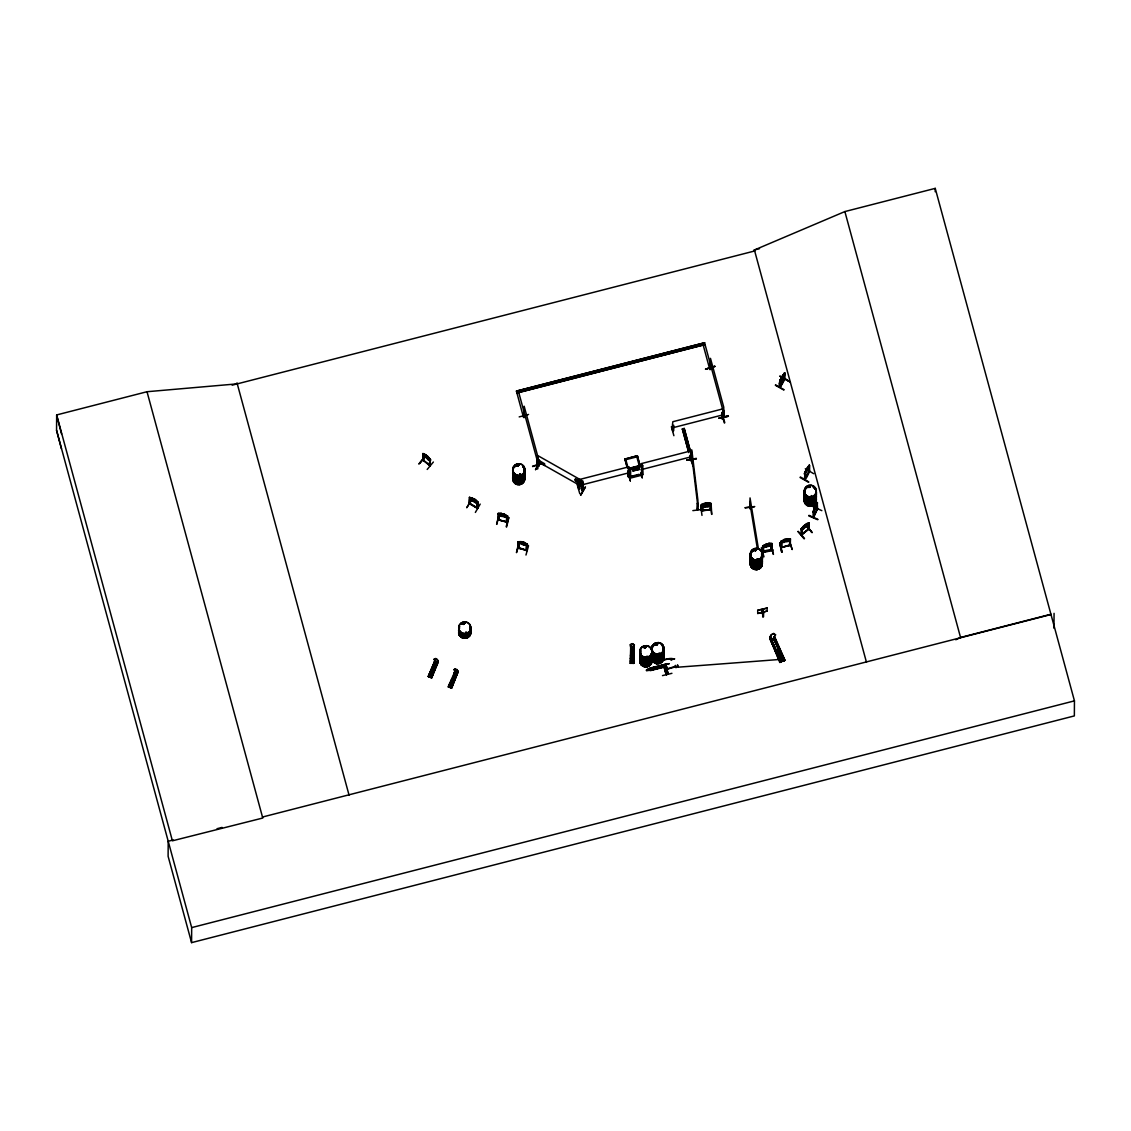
<?xml version="1.0" encoding="UTF-8"?>
<svg xmlns="http://www.w3.org/2000/svg" width="1131" height="1131" viewBox="0 0 1131 1131"><rect width="100%" height="100%" fill="white"/><g stroke="black" fill="none" stroke-linecap="round" stroke-linejoin="round"><path stroke-width="1.5" d="M61.456 448.837L56.55 430.289L56.663 414.936L147.016 391.722L262.76 818.038L172.407 840.814L56.663 414.936M147.016 391.722L237.27 383.861M232.152 385.176L754.674 250.969L754.405 249.979L844.871 211.568L935.238 188.368L1074.45 700.867L1074.351 715.909L191.577 942.632L191.676 927.604L56.55 430.289M419.658 463.3C439.45 439.959 406.411 479.247 424.436 457.023M423.63 460.218L422.754 460.105L422.782 453.955L423.772 454.195L423.446 460.6L423.658 454.096M422.966 453.531L425.454 454.719L422.966 453.531L422.952 459.723L430.317 465.604L429.752 464.869M423.065 459.737L423.687 460.19M427.193 469.45L433.371 462.014M430.133 465.718L429.328 465.308M422.754 460.105L430.063 465.859L430.36 459.582C428.027 464.77 430.515 469.407 429.681 458.903M429.045 676.748L435.633 660.928L429.2 676.875L428.225 676.479L435.067 660.419L428.267 676.508L429.271 676.904L435.887 661.055M423.036 454.549L427.942 459.568L430.459 460.614L430.444 459.525M430.261 672.21L433.258 673.355M430.854 670.782L433.866 671.927M431.519 669.184L434.53 670.315M437.895 660.787L437.089 662.653L435.096 661.861L434.219 659.217L435.916 658.539M437.853 660.405L437.132 659.189M437.838 661.72L431.632 677.822M455.199 670.881L448.13 686.87L449.177 687.28L455.129 673.016M450.152 682.587L453.163 683.718M457.588 672.125L451.368 688.016M451.425 679.547L454.436 680.692M454.068 669.708L455.199 668.774M455.001 669.51L456.514 669.354M456.882 671.475L456.019 670.966M457.433 670.556L456.938 669.467M457.744 671.885L450.562 687.804L451.608 688.214L457.984 671.97L451.566 688.199M466.891 507.579L471.754 499.379M469.365 503.931C470.722 487.192 467.471 506.844 470.355 503.705M469.959 504.256C471.146 502.871 469.167 495.774 470.143 498.205M470.185 504.27L470.312 497.711M477.862 508.172L469.648 503.253M471.726 499.365L466.792 507.635M475.359 512.428L480.194 504.087M476.886 501.966L476.872 508.116C479.968 509.756 476.603 499.139 477.65 502.39L477.607 508.498L469.252 503.592M477.141 507.437L477.042 501.683M498.813 515.072L496.608 524.303M506.32 521.928L507.225 522.423L498.064 519.624M501.217 513.474L504.426 514.209L505.91 516.287L499.761 514.662L501.302 513.417C491.165 512.343 507.678 519.426 498.177 514.577M499.054 513.87L498.983 520.26L498.276 519.412M506.646 526.961L508.809 517.715M506.49 522.296L506.547 515.849L507.395 516.075M498.078 513.601L501.273 513.516L507.55 515.99L507.367 522.211M504.426 514.209L507.522 516.104L507.522 517.051L501.203 516.33M516.415 391.1L704.571 342.764L516.415 391.1L523.526 417.466L525.364 417M516.895 393.065L705.065 344.545L518.733 392.4L524.035 411.924M518.648 543.262L516.457 552.494M524.19 542.512L517.941 541.678L517.984 548.281L527.202 550.401L517.984 547.545M519.186 416.901L528.559 414.469M518.945 548.083L518.804 541.834L518.719 548.408M523.865 416.745L524.148 415.614L524.346 416.392M523.809 409.973C525.01 428.168 522.989 407.726 524.36 410.709M523.681 415.784L523.992 416.802L524.162 406.227L537.423 455.044L537.055 464.898L537.168 457.871L537.069 458.79M525.972 555.024L528.53 545.764M526.297 544.35C528.347 541.07 525.024 560.58 526.424 543.855M524.247 542.498L521.066 541.664L519.596 542.852L525.745 544.478L524.219 542.413L527.399 544.181L527.173 550.429M527.286 545.1L524.204 545.227L527.357 545.241L527.399 544.181M540.392 461.363L535.543 469.563M536.801 463.979L536.843 457.956M537.126 463.894L537.168 457.871M538.045 465.873C539.247 463.781 538.893 470.595 538.95 459.921C535.684 463.993 538.257 480.378 538.215 455.835L583.073 481.24L582.932 491.236L582.154 490.218M538.907 465.887L538.285 465.251M532.56 466.198L541.919 463.484L532.659 466.566M629.034 476.208C625.839 478.257 632.201 471.118 629.006 466.778L578.832 479.671C576.937 487.885 580.33 495.081 579.567 482.781L578.803 483.319L579.567 482.781M579.652 483.093L579.609 489.115L578.662 489.143M579.807 493.766L577.206 484.648M580.599 495.208L585.448 486.881L580.712 495.251M582.041 490.628C580.74 489.101 583.709 483.517 582.126 484.747M582.14 490.854L582.295 484.464M577.87 479.841L580.726 481.453L582.041 483.884L576.527 480.76L577.927 479.756L580.783 481.368L583.511 484.959L580.655 484.266L575.057 480.166C574.463 478.314 580.387 486.174 583.483 484.803M628.2 476.688C626.616 475.218 629.472 468.46 628.129 470.652L630.052 478.201L642.564 474.992L642.366 464.869L629.826 468.093L629.755 476.929L642.436 474.384L642.366 464.869M628.214 476.745L628.949 476.109M628.864 476.575L628.893 470.114M629.995 477.593L629.896 468.347L642.45 465.209L642.564 474.992L642.196 473.493M628.186 471.556L630.264 480.703M630.137 478.088L630.137 468.517M630.32 480.703L627.776 471.556L630.264 480.831M630.419 661.479L633.657 661.465M630.434 660.32L633.671 660.306M630.476 657.04L633.728 657.026M630.844 647.809L633.586 647.851M633.049 471.146L632.992 469.393L639.269 467.782L639.326 469.535L632.978 470.892L639.255 469.28L639.269 467.782M633.77 644.613L632.795 643.624M633.614 646.112L633.869 663.317L632.752 663.303L632.978 646.197M624.878 459.144L637.417 455.722L624.906 459.059L627.14 467.456M641.645 474.497L641.673 465.406L641.645 474.313M641.857 473.225L641.885 466.778M642.224 477.763L640.924 473.069L642.224 477.763L640.895 474.822M652.163 668.294L653.704 668.138L647.017 670.103L665.834 664.109L650.396 667.983L646.409 670.527L650.41 669.849M650.495 670.612L666.47 666.512L665.495 667.29M654.354 669.241L654.368 666.965L658.341 666.696L654.382 669.34M650.452 668.11L646.437 669.863L669.283 663.643L659.981 666.442M662.497 675.603L671.927 673.313M665.014 666.908L665.268 664.844M664.901 666.3L665.82 666.102L650.367 670.259L666.357 666.385L666.64 667.46L665.594 667.728L665.169 666.272M665.311 666.654L665.353 669.722L675.744 666.767M665.297 665.155L667.728 674.345L665.254 665.099M666.569 670.188L665.664 670.499L665.636 667.516M665.806 666.838L665.806 664.053M666.357 666.385L666.399 670.231L665.579 670.443L665.367 666.908M666.611 674.613L664.166 665.381L666.682 674.528M667.827 668.294L665.509 669.227M671.362 426.684L673.892 435.704M673.666 425.157C674.472 434.276 671.079 433.823 672.846 421.722L723.02 408.842L722.893 418.626L722.059 418.795L723.062 418.258M688.369 451.113L682.375 429.087L684.198 428.423L692.497 458.932M692.497 459.115L684.198 428.423M689.853 459.794L686.743 460.161L689.967 459.653M690.461 454.648C691.352 451.778 690.15 461.787 690.32 460.473M691.055 460.048C691.691 462.367 691.748 452.16 691.564 454.535M691.946 460.501L691.324 450.774L641.15 463.653M691.182 460.289C696.654 478.3 688.016 447.678 691.819 449.997L697.884 500.142L697.884 509.657M692.851 510.618L702.507 509.374M696.399 458.818L693.289 459.384M697.53 503.832C697.983 500.383 696.71 513.092 697.742 508.978M697.36 508.681L697.417 502.984M701.531 504.525C699.877 514.874 704.599 511.071 702.351 504.426M701.983 515.397L700.739 506.108M703.228 345.209L709.858 369.611L711.696 369.144M701.559 504.624L702.436 504.525L702.337 510.929M711.145 504.779L704.627 504.468L707.921 504.2L709.448 505.698L703.114 506.419L705.786 503.337M705.518 369.045L714.905 366.571M707.865 504.228L706.847 503.21M710.07 367.815L710.466 362.033L710.72 368.706M711.031 503.549L710.155 503.648L710.056 509.996L711.088 509.332M711.116 509.869L701.559 510.745L711.088 509.544M711.13 509.657L711.145 503.422L707.879 502.871L701.432 504.638M707.85 505.67L704.641 506.066L711.145 504.369L711.724 514.28M728.392 416.265L718.878 418.286L728.378 416.236M722.158 412.716L722.907 412.179L722.059 412.391L722.016 418.753L722.963 418.159L722.101 418.343M723.501 416.052L723.501 410.016L723.684 416.632M723.105 415.798L723.684 416.858L723.755 407.188L710.48 358.371L710.353 369.045L710.424 368.042M724.801 422.74L722.242 413.607M728.251 415.628L718.864 418.131M749.556 507.536L749.782 508.257M750.15 508.102L750.009 501.57L749.697 508.498M749.796 508.582L750.037 497.923L758.251 547.772M754.561 506.631L744.891 507.777L754.575 506.561M767.101 607.87L767.129 611.065L757.728 613.483L757.699 610.288L767.157 608.068L757.699 610.288M762.746 612.945L763.538 612.748L762.181 610.726L763.1 610.5L763.609 612.79L762.704 613.03L762.181 610.726L762.252 613.794M765.857 547.022L762.69 547.022L762.676 545.962C764.726 544.647 771.073 541.664 772.162 544.591L768.967 546.33L772.035 544.506M769.009 543.389L762.676 545.962L762.874 552.154M762.704 613.03L763.623 612.394L763.51 616.876M762.506 610.811L762.308 610.019L762.775 610.683M762.718 617.074L762.746 612.564M763.029 613.596L763.1 610.5M763.595 551.815L763.708 545.623M763.976 556.82L761.361 547.673M780.503 662.215L779.796 662.497L769.843 638.266L781.365 661.847M770.197 638.124L780.475 662.229L769.843 638.662M771.186 543.898C770.098 561.16 773.067 539.331 771.271 544.209M762.987 552.395C786.922 548.21 760.88 549.553 763.637 552.225M771.243 640.839L775.018 639.269M769.872 637.022L771.342 634.647M772.105 550.09L772.134 543.53L768.953 543.417L770.494 544.675L764.33 546.259L765.871 544.209M773.378 554.402L770.89 545.114L773.448 554.261M775.343 385.261L783.783 389.983M775.583 384.837L783.967 389.672M774.268 636.852L784.942 660.363L780.136 662.172M775.357 634.915L773.844 633.445M774.353 634.519L773.533 633.516L771.3 634.76M784.575 378.927C777.11 395.878 778.962 380.893 781.917 376.623M780.051 381.189L780.022 387.283L784.829 379.012M780.121 380.2L780.164 386.067M788.986 381.26C761.884 365.822 804.777 390.888 784.971 378.588M779.089 659.769L783.571 657.917M779.782 542.965L781.747 552.253L779.641 542.979M781.168 380.285L780.644 380.864L783.161 375.492L781.04 380.695L781.578 380.157M781.182 378.263C775.965 391.736 790.385 362.613 781.804 378.178M781.988 547.489L782.002 540.929L781.125 541.339L781.069 547.701L790.357 545.128M781.281 547.743L781.069 541.24M782.808 375.506L782.341 377.287M782.242 551.999L779.711 542.866M783.458 376.241L782.369 379.323M784.094 373.484C784.037 393.447 784.645 359.743 784.857 378.871M784.391 375.817L784.391 373.824L779.57 381.882M784.956 660.348L774.664 636.739M789.254 540.42L792.195 549.567L789.311 540.491M789.636 545.552L789.466 539.077M781.182 547.531L790.385 544.746M781.804 546.853L781.012 547.291L790.3 545.425L790.428 538.837L784.108 539.501L780.998 541.367M800.38 476.985L808.75 481.919M801.723 534.963L801.356 528.658L801.313 534.793L808.835 528.771L808.75 522.72M802.077 534.185L801.992 528.064M808.792 522.819L806.29 523.766L801.271 528.714L802.331 528.431L802.388 534.214L801.328 534.482M804.438 473.267L804.466 474.356L806.12 472.518M804.82 473.479L808.453 466.566C804.311 472.362 801.766 489.624 809.626 471.175M804.523 538.455L798.232 531.33M804.862 478.54L804.848 472.504M804.919 479.445L805.244 471.924L807.76 466.947M805.314 468.757L813.684 473.691M808.001 529.449L808.707 528.615M808.142 523.13L808.425 529.435M808.764 472.051L809.329 465.293M809.089 472.306L809.301 465.124L807.746 467.018M808.835 522.649L808.919 529.195M817.699 519.723L808.792 515.934M809.089 472.079L809.655 471.302M809.301 465.124L809.188 471.373L804.452 478.964M809.612 465.463L809.598 471.514M812.03 532.56L805.838 525.123L812.03 532.56L807.251 526.141M812.977 506.631L821.841 510.647M817.275 502.56L813.33 512.244L813.288 511.155L817.275 502.56L817.204 508.738L813.26 517.263L813.74 516.132M813.316 517.178C813.033 513.403 813.316 511.127 814.673 507.423M814.051 516.485L813.74 517.277M813.33 512.244L816.483 504.044L813.924 510.449M816.766 503.352L817.232 509.473M817.232 502.673L817.119 509.756L817.572 508.794L813.67 517.433L813.599 510.449M817.246 509.374L817.246 508.653M817.557 509.007L817.246 502.73L814.532 510.265M817.869 519.327L808.99 515.34M935.21 191.733L935.238 188.368M955.78 639.764L960.615 637.446L1050.982 614.232M1053.965 628.256L1054.064 613.341M697.29 509.106L697.855 509.487M631.494 646.197L630.377 646.183L631.508 646.197L631.268 663.303L630.151 663.275L630.872 646.183M630.617 645.858L630.844 663.289M633.303 647.116L631.14 647.215L630.363 645.038M630.631 663.289L630.872 645.872M633.332 644.529L634.406 644.967L633.303 647.243M633.247 663.303L633.233 646.14L632.795 663.303L633.841 663.317M633.459 663.303L633.614 645.9M633.77 645.179L634.123 644.585M633.869 645.9L633.883 663.317M691.903 460.19L691.748 459.667M464.162 623.619L463.611 622.828L463.102 623.831M464.473 623.52L463.597 624.453L462.763 623.732M465.689 632.201L466.439 632.201M465.59 632.667L466.241 632.399M518.535 465.35L517.037 465.944M520.571 474.667L520.034 474.045M643.808 647.384L644.529 646.55M646.678 656.418L647.399 656.249M646.649 661.154L647.71 661.154M647.059 656.588L646.748 656.517M655.711 644.331L656.644 643.779M656.008 644.105L655.98 644.981M656.008 644.43L657.309 644.274M657.464 644.797L657.267 643.723M658.836 653.817L659.373 652.926L659.034 653.605M755.748 550.345L754.533 549.85L755.734 549.949M756.045 550.076L755.169 551.009L754.32 550.288M757.162 558.968L757.756 559.619L757.869 558.686M757.841 559.251L757.12 558.983M808.198 486.895L809.386 486.019L810.05 487.136M808.509 486.655L808.58 487.051A6.065 5.909 0.4 0 1 810.319 486.797M808.566 487.136L809.711 486.5M811.323 496.368L811.224 495.562M811.86 496.382L811.719 496.057M642.662 465.958L630.193 469.096M666.47 667.375L666.47 670.118M630.193 469.153L629.826 468.093M630.688 468.488L630.589 477.353L625.641 458.917M774.891 635.269L774.325 638.605L771.342 639.835L769.9 636.993M723.769 416.618L723.062 416.236M454.323 669.792L454.987 672.238L456.995 673.03L457.998 670.853M814.56 508.314L815.098 506.575M777.068 651.399L778.269 650.424L779.217 651.654M779.217 651.597L778.298 652.573M433.272 670.952L432.961 669.835M814.574 507.381L814.051 516.259M496.735 524.36L499.209 515.17M502.305 513.912C498.601 514.987 507.183 516.853 503.337 514.181M504.384 517.178L507.423 517.023M506.547 515.849L507.55 515.99M508.752 517.602L506.151 526.721M517.941 541.678L518.804 542.371M517.913 542.739L524.247 545.269M516.584 552.536L519.129 543.276M518.04 547.588L527.004 550.613M521.137 541.593L517.913 541.791L518.959 541.961M522.154 542.102C518.408 543.021 526.961 545.255 523.201 542.272M526.155 550.345L527.173 550.005M781.818 377.528L781.267 379.677L781.804 379.125M815.833 505.896L814.56 508.738M678.063 667.177L677.497 664.858L678.105 667.177A1094.2 26.706 -4.1 0 0 779.867 659.444M779.697 386.675L784.575 378.715M780.461 386.562L780.475 379.62L784.631 372.877M804.48 479.275L809.329 471.231M815.946 507.367L817.162 503.479M780.475 380.582L781.267 378.305M780.249 381.599L784.306 374.813M637.319 455.892L640.132 465.718M435.11 659.147L434.106 659.175M428.437 676.536L435.308 660.504M437.117 659.939L438.05 660.872M437.259 661.578L430.657 677.441L431.66 677.837L438.319 662.003L437.259 661.578L431.123 677.61M437.853 661.508L431.052 677.582L431.703 677.851M438.079 661.607L431.476 677.695L428.465 676.451M448.71 687.082L455.553 671.277M449.106 687.252L454.931 672.903M456.486 671.15L456.344 672.196L456.189 671.333M457.009 670.301L457.744 670.782M451.142 688.044L457.984 671.97M782.341 378.235L782.355 376.637M782.115 379.267L782.129 377.655M517.079 464.982L517.645 465.986L518.295 465.463M519.737 474.03L520.642 474.398M643.907 647.582L644.755 648.317L645.603 647.596M754.264 549.85L755.649 549.298M754.603 549.694L755.169 550.585M755.734 550.175L755.508 549.468M757.388 559.506L757.629 558.785M810.319 486.514A6.065 5.909 0.4 0 0 808.75 486.712L809.64 486.627M775.739 634.788L774.283 634.335M779.711 381.105L781.365 377.415M779.471 383.084L781.139 379.394M781.139 381.133L784.518 374.743M782.723 379.521L783.755 376.991M804.466 473.408L806.134 469.704M817.204 503.648L817.557 502.857M801.398 534.737L808.962 528.912L801.61 534.991M782.595 378.305L783.67 375.223L782.454 375.732M691.069 459.879C689.528 459.497 693.628 462.141 692.723 464.77M771.045 549.935L771.879 549.44M800.112 477.536L808.538 482.273M808.792 465.901L805.993 472.532L807.633 469.775M631.169 643.949L630.08 644.783M472.334 498.092L469.45 497.442M473.267 498.743C470.029 499.238 477.805 502.631 474.186 499.252M472.306 500.906C465.35 494.473 475.147 504.398 477.862 503.041M475.204 499.534L477.961 502.136L475.161 499.534L470.991 498.177L472.815 500.482L476.533 501.966L475.161 499.534L472.277 498.05M452.018 680.438L452.867 681.498M477.65 502.39L477.961 503.097L475.091 502.447M477.607 508.271L469.407 503.465M538.95 459.921L538.017 459.78M539.162 462.607L535.557 469.704M578.874 480.435C575.552 481.41 583.342 484.591 579.793 480.958M580.684 481.453L583.525 483.997M781.351 377.429L783.684 374.262L780.475 380.341M784.561 373.004L784.122 373.739L784.857 373.173M782.751 379.493L779.372 383.989M803.83 525.745L802.6 528.375L805.852 526.325L807.52 523.71L803.788 525.745L801.342 528.785M629.995 477.183L642.408 474.115L629.981 477.381M453.998 669.552L455.058 669.396M710.07 368.169L710.353 368.833M517.037 464.742L516.98 466.014M520.189 474.045L519.723 474.766M519.977 474.186L520.345 474.78M520.486 479.346L519.737 479.431M464.177 623.789L463.031 623.789M644.288 646.861L644.26 647.116A6.065 5.909 0.4 0 1 645.928 647.017M645.32 647.639L644.189 647.639M809.895 487.305L808.524 487.475M631.918 656.772L632.483 655.499L631.593 656.63M426.288 455.51C423.475 455.581 430.303 460.19 427.179 456.09M430.529 459.582C423.121 451.453 433.343 462.141 429.469 459.299M430.459 460.614L427.9 459.511M803.773 528.601L808.891 523.681M780.461 381.288L781.521 380.087M780.234 382.32L781.168 381.076M782.878 375.633L784.476 373.88M781.252 381.119L779.386 383.041M766.945 544.167C762.944 546.754 771.54 545.114 767.963 543.912M433.272 670.909L432.127 670.909L432.41 669.835M452.018 680.48L453.163 680.466M536.956 464.502L536.73 464.092M723.062 416.067L723.331 416.802M797.92 531.584L804.141 538.865M627.917 476.321L628.949 475.882M784.165 539.515L782.624 541.565L786.709 541.07L788.788 539.261L784.193 539.614M706.239 505.317L707.723 504.737M749.57 507.579L749.796 508.356M750.122 508.526L750.037 507.451M517.249 464.968L517.503 465.915M518.083 466.085L518.408 464.926L517.178 464.572M755.607 550.811L755.805 549.85M655.98 643.695L657.309 643.695M657.267 644.924L655.796 644.529M771.582 634.675L773.618 633.685M498.927 519.977L507.352 521.872M773.774 638.958L783.415 660.985L784.094 660.702L774.254 638.421L771.257 639.651M773.957 637.022L784.617 660.391M452.867 681.541L452.867 680.212M780.984 542.315L787.303 541.65L790.456 539.883M781.252 661.904L770.72 638.336L781.295 661.889L771.752 639.821M783.458 660.971L773.887 638.916M784.023 660.744L774.127 638.732M784.32 660.617L773.972 636.569M691.182 460.515L690.405 460.006M789.381 545.156L790.173 544.746M801.271 529.661L806.375 526.65M701.418 505.896L704.684 504.483M701.517 506.829L707.893 507.056L711.116 505.628M772.006 549.906L771.356 550.076M763.538 545.665L762.831 546.033M650.283 668.265L665.947 664.561M582.253 490.486L583.002 490.911M636.654 456.09L639.34 466.099M816.101 494.403A6.037 5.867 0.4 0 1 810.248 501.768A6.079 5.909 0.4 0 1 804.41 494.219A6.037 5.867 0.4 0 0 810.248 501.768A6.079 5.909 0.4 0 0 816.158 494.261L816.2 494.233M816.144 498.969L816.172 498.912A6.079 5.909 0.4 0 1 809.428 506.292A6.079 5.909 0.4 0 1 804.989 497.456A6.037 5.867 0.4 0 0 809.428 506.207A6.037 5.867 0.4 0 0 816.073 498.884M663.685 665.594L666.201 674.726L663.671 665.594M650.226 670.103L655.768 667.983L653.407 667.601M710.692 362.853L710.141 362.118M714.792 366.274L705.532 369.229L714.778 366.246M672.789 431.392L673.525 430.77M579.411 488.55L578.577 489.044L579.482 488.762M690.391 460.218L691.14 460.091M759.523 248.664L754.278 250.008L754.547 251.011M672.804 427.744L722.978 414.851M682.375 429.087L684.198 428.607M625.075 459.893L637.63 456.67M639.326 468.036L632.992 469.393M583.808 484.393L628.963 472.8M641.107 469.676L691.281 456.783M639.072 474.299L629.656 476.716M629.797 477.225L642.295 474.384M789.495 539.077L790.329 538.978M781.21 541.664L781.973 541.127M765.8 547.065L768.981 546.245M762.775 552.182L771.13 550.09M762.181 611.122L763.1 610.881M665.424 667.036L666.541 666.767M675.688 666.442L676.013 667.757L675.405 665.396L675.546 666.244L665.579 669.481M665.523 669.58L666.3 669.481L666.413 666.64M173.255 839.951L168.208 841.252L168.109 856.28L191.577 942.632M217.039 828.712L222.086 827.411M262.491 817.034L1050.982 614.515M191.676 927.604L1074.45 700.867M630.221 663.289L633.374 663.303M804.791 479.261L805.272 472.73M750.15 502.418L749.669 501.627M816.2 494.176L816.172 494.19A6.037 5.867 0.4 0 1 810.248 501.528A6.037 5.867 0.4 0 1 804.452 494.12M463.357 622.658L464.516 623.308M644.514 646.508L645.66 647.158M689.896 459.285L686.743 460.161M693.119 458.875L696.343 458.507M693.162 459.243L696.328 458.479M702.478 504.85L701.418 504.525L701.404 506.844L704.684 507.395M706.818 504.468L705.772 504.596C701.8 506.971 710.664 506.264 706.818 504.369M701.517 510.647L710.947 509.303M631.706 643.737L632.526 643.723M658.369 666.795L654.368 666.965M650.438 670.33L646.536 670.584M778.298 652.502L777.492 652.304M425.525 454.648L424.281 455.326L429.215 459.257L427.985 456.613L425.412 454.662L427.956 456.698M787.247 538.724L790.428 538.837M762.803 546.98L765.885 547.121M448.357 686.885L451.368 688.058M707.879 502.871L709.448 504.341L705.207 505.387L703.129 504.341C704.288 501.344 712.657 503.959 710.155 503.648M701.432 505.585L704.698 506.137L701.517 505.882M435.407 658.539L436.382 658.864M575.057 479.205L577.969 479.798M498.205 513.644L499.124 513.771L498.898 520.274L498.135 520.09L498.107 513.502L498.955 514.181M518.111 547.602L518.846 547.842M706.946 505.529L708.741 506.038L704.076 506.603L705.829 505.656L704.161 505.119L706.366 505.444M457.207 671.984L451.015 687.987M458.168 672.365L457.178 671.97M437.146 662.54L435.138 661.748L434.417 659.415M456.019 671.404L456.938 671.772M455.044 672.111L457.051 672.903M498.05 519.836L507.268 522.013M469.506 497.824L478.017 502.532M786.257 539.204C789.834 540.42 781.238 542.046 785.239 539.473M781.125 382.207L779.528 383.946M807.209 468.022L806.035 471.019L806.672 468.913M583.016 483.333L575.538 479.092L575.523 480.845L583.002 485.086M538.823 460.444L544.661 463.752L544.647 465.505L538.808 462.197M538.172 461.844L583.03 487.249M755.607 549.327L756.116 550.104M777.492 652.361L777.068 651.612M805.541 524.614C808.213 524.996 801.313 529.082 804.721 525.279M803.83 528.686L801.356 529.591M537.183 463.611L537.352 464.714M771.37 635.749L769.787 636.838L770.663 637.007M771.498 637.488L771.399 637.941M769.843 638.266L780.39 662.257M691.493 460.529L691.338 459.596M642.493 465.35L629.91 468.644M723.501 410.016L723.727 410.836L723.176 410.101M710.494 367.9L710.678 368.536M722.158 415.148L724.292 422.895M844.871 211.568L960.615 637.728M754.405 249.979L866.459 662.243M790.329 538.865L789.48 539.19M784.122 542.47L781.097 542.286M763.679 545.821L762.775 545.948M704.571 342.764L723.713 413.197M767.129 611.065L757.728 613.483M682.375 428.889L688.821 452.626M689.74 456.005L690.673 459.398M689.74 456.203L690.659 459.596M637.446 456.005L640.174 466.792M624.878 458.946L627.549 468.22M628.497 472.447L630.052 478.173M524.12 412.25L537.381 461.052M237.001 382.858L349.055 795.135M56.649 415.374L61.555 433.922M749.994 503.931L757.36 548.634M691.819 459.539L691.946 460.402M710.72 506.448L711.668 514.407M691.776 456.005L697.841 506.151M470.015 628.073A6.065 5.909 0.4 0 1 466.297 636.711A6.065 5.909 0.4 0 1 458.677 630.985M458.889 629.458A6.065 5.909 0.4 0 1 459.497 628.03M459.426 627.903A6.15 5.98 0.4 0 0 464.728 636.894A6.15 5.98 0.4 0 0 470.086 627.931A6.065 5.909 0.4 0 1 464.728 636.64A6.065 5.909 0.4 0 1 459.497 627.762M470.001 629.472A6.065 5.909 0.4 0 1 465.505 638.252A6.079 5.909 0.4 0 1 458.861 630.844A6.065 5.909 0.4 0 0 465.505 638.252A6.079 5.909 0.4 0 0 470.015 629.458A6.079 5.909 0.4 0 1 465.505 638.209A6.079 5.909 0.4 0 1 458.861 630.787A6.037 5.867 0.4 0 0 465.505 638.124A6.037 5.867 0.4 0 0 469.973 629.387M470.1 626.277A6.15 5.98 0.4 0 1 464.742 635.24A6.065 5.909 0.4 0 1 459.511 626.376A6.15 5.98 0.4 0 0 464.742 635.24A6.065 5.909 0.4 0 0 470.029 626.418M464.77 623.266A6.15 5.98 0.4 0 0 461.702 624.058A6.065 5.909 0.4 0 1 464.784 623.167M461.745 624.227A6.065 5.909 0.4 0 1 464.77 623.435M470.029 626.136A6.065 5.909 0.4 0 1 464.742 634.972A6.065 5.909 0.4 0 1 459.511 626.093M750.461 556.014A6.065 5.909 0.4 0 0 757.091 563.422A6.15 5.98 0.4 0 0 761.658 554.487A6.065 5.909 0.4 0 1 757.091 563.422A6.15 5.98 0.4 0 1 750.376 555.886M761.531 556.183A6.037 5.867 0.4 0 1 757.063 564.92A6.037 5.867 0.4 0 1 750.475 557.569M761.545 555.943A6.037 5.867 0.4 0 1 757.077 564.68A6.037 5.867 0.4 0 1 750.489 557.314M761.573 556.014A6.079 5.909 0.4 0 1 757.077 564.821A6.079 5.909 0.4 0 1 750.433 557.399M751.083 552.649A6.065 5.909 0.4 0 0 756.3 561.527A6.065 5.909 0.4 0 0 761.587 552.691A6.15 5.98 0.4 0 1 758.406 561.443A6.15 5.98 0.4 0 1 750.263 556.82A6.15 5.98 0.4 0 1 756.342 549.822A6.065 5.909 0.4 0 0 752.044 551.433M750.461 555.731A6.065 5.909 0.4 0 0 757.091 563.139A6.065 5.909 0.4 0 0 761.587 554.346A6.15 5.98 0.4 0 1 757.091 563.323A6.15 5.98 0.4 0 1 750.376 555.802M761.587 552.96A6.065 5.909 0.4 0 1 757.091 561.754A6.065 5.909 0.4 0 1 750.461 554.346M752.044 551.716A6.065 5.909 0.4 0 1 756.342 549.991M761.672 552.748A6.15 5.98 0.4 0 1 758.406 561.358A6.15 5.98 0.4 0 1 750.263 556.735A6.15 5.98 0.4 0 1 756.342 549.737M761.545 559.35A6.065 5.909 0.4 0 1 757.049 568.144A6.065 5.909 0.4 0 1 750.418 560.736M761.615 559.138A6.15 5.98 0.4 0 1 757.063 568.045A6.15 5.98 0.4 0 1 750.348 560.538M750.404 562.121A6.079 5.909 0.4 0 0 757.049 569.543A6.079 5.909 0.4 0 0 761.545 560.679A6.065 5.909 0.4 0 1 757.049 569.543A6.079 5.909 0.4 0 1 750.404 562.065A6.065 5.909 0.4 0 0 757.049 569.543A6.079 5.909 0.4 0 0 761.545 560.736A6.037 5.867 0.4 0 1 757.035 569.402A6.037 5.867 0.4 0 1 750.447 562.05M761.63 557.555A6.15 5.98 0.4 0 1 757.077 566.475A6.15 5.98 0.4 0 1 750.348 558.968M761.545 559.082A6.065 5.909 0.4 0 1 757.049 567.875A6.065 5.909 0.4 0 1 750.418 560.467M761.559 557.696A6.065 5.909 0.4 0 1 757.063 566.49A6.065 5.909 0.4 0 1 750.433 559.082M761.559 557.413A6.065 5.909 0.4 0 1 757.063 566.207A6.065 5.909 0.4 0 1 750.433 558.799M640.669 653.209A6.037 5.867 0.4 0 0 645.08 661.974A6.037 5.867 0.4 0 0 651.725 654.665L651.809 654.722A6.079 5.909 0.4 0 1 645.066 662.13A6.051 5.881 0.4 0 1 640.655 653.449M651.739 653.209A6.037 5.867 0.4 0 1 641.645 655.81A6.037 5.867 0.4 0 1 644.373 645.999A6.037 5.867 0.4 0 1 651.739 653.209A6.079 5.909 0.4 0 1 641.602 655.697A6.065 5.909 0.4 0 1 644.373 645.829A6.065 5.909 0.4 0 1 651.781 653.082A6.065 5.909 0.4 0 1 641.616 655.697A6.079 5.909 0.4 0 1 644.359 645.815A6.079 5.909 0.4 0 1 651.781 653.082A6.065 5.909 0.4 0 1 645.08 660.433A6.065 5.909 0.4 0 1 640.655 651.612M640.627 653.294A6.079 5.909 0.4 0 0 645.066 662.13A6.051 5.881 0.4 0 0 651.725 654.906A6.065 5.909 0.4 0 0 659.316 660.589A6.15 5.98 0.4 0 0 663.105 651.809A6.065 5.909 0.4 0 1 659.316 660.306A6.065 5.909 0.4 0 1 651.696 654.58M644.331 647.314A6.15 5.98 0.4 0 1 645.928 647.116M651.781 651.414A6.065 5.909 0.4 0 1 645.094 658.779A6.065 5.909 0.4 0 1 640.669 649.957M644.359 647.498A6.065 5.909 0.4 0 1 645.928 647.3M640.655 651.894A6.065 5.909 0.4 0 0 644.302 660.561A6.065 5.909 0.4 0 0 651.965 654.877A6.037 5.867 0.4 0 0 660.066 658.779A6.037 5.867 0.4 0 0 663.006 650.438M651.739 658.086A6.065 5.909 0.4 0 1 645.052 665.438A6.065 5.909 0.4 0 1 640.613 656.616M651.088 657.973A6.037 5.867 0.4 0 1 645.829 666.753A6.079 5.909 0.4 0 1 640.598 657.945A6.037 5.867 0.4 0 0 645.829 666.753A6.079 5.909 0.4 0 0 651.131 657.988M640.556 654.736A6.15 5.98 0.4 0 0 645.858 663.741A6.15 5.98 0.4 0 0 651.216 654.778A6.065 5.909 0.4 0 1 645.858 663.558A6.065 5.909 0.4 0 1 640.627 654.679A6.15 5.98 0.4 0 0 645.858 663.826A6.15 5.98 0.4 0 0 651.216 654.863A6.065 5.909 0.4 0 1 651.739 656.418M651.951 657.959A6.065 5.909 0.4 0 1 644.288 663.628A6.065 5.909 0.4 0 1 640.627 654.962M663.049 648.869A6.065 5.909 0.4 0 1 660.094 657.267A6.065 5.909 0.4 0 1 651.923 653.308M663.134 648.742A6.15 5.98 0.4 0 1 660.122 657.252A6.15 5.98 0.4 0 1 651.838 653.237A6.065 5.909 0.4 0 1 644.317 658.892A6.065 5.909 0.4 0 1 640.655 650.226A6.15 5.98 0.4 0 0 645.08 659.034A6.15 5.98 0.4 0 0 651.852 651.583A6.15 5.98 0.4 0 0 660.136 655.499A6.15 5.98 0.4 0 0 663.134 646.989M663.006 650.184A6.037 5.867 0.4 0 1 660.066 658.539A6.037 5.867 0.4 0 1 651.951 654.595M663.049 650.268A6.079 5.909 0.4 0 1 660.08 658.68A6.079 5.909 0.4 0 1 651.894 654.722M652.474 646.946A6.15 5.98 0.4 0 1 653.464 645.716M654.736 644.769A6.15 5.98 0.4 0 1 657.818 643.977A6.065 5.909 0.4 0 0 652.559 646.904M663.049 648.6A6.065 5.909 0.4 0 1 660.094 656.998A6.065 5.909 0.4 0 1 651.923 653.039M663.063 647.215A6.065 5.909 0.4 0 1 660.108 655.612A6.065 5.909 0.4 0 1 651.937 651.654M652.545 647.172A6.065 5.909 0.4 0 1 653.52 645.957M662.102 645.702A6.065 5.909 0.4 0 1 660.815 654.99A6.065 5.909 0.4 0 1 651.937 651.371M663.628 655.033A6.065 5.909 0.4 0 1 659.302 662.243A6.065 5.909 0.4 0 1 651.88 658.044M663.091 653.464A6.15 5.98 0.4 0 1 660.094 661.974A6.15 5.98 0.4 0 1 651.809 657.973A6.15 5.98 0.4 0 1 645.038 665.339A6.15 5.98 0.4 0 1 640.542 656.39A6.065 5.909 0.4 0 0 645.052 665.169A6.065 5.909 0.4 0 0 651.739 657.804A6.037 5.867 0.4 0 0 658.511 663.657A6.037 5.867 0.4 0 0 663.572 656.333L663.643 656.404A6.079 5.909 0.4 0 1 658.525 663.741A6.079 5.909 0.4 0 1 651.668 657.846A6.15 5.98 0.4 0 0 660.094 661.889A6.15 5.98 0.4 0 0 663.091 653.379M663.628 654.75A6.065 5.909 0.4 0 1 659.302 661.96A6.065 5.909 0.4 0 1 651.88 657.761M663.035 651.937A6.065 5.909 0.4 0 1 659.316 660.589A6.15 5.98 0.4 0 1 651.612 654.764A6.15 5.98 0.4 0 0 659.345 660.49A6.15 5.98 0.4 0 0 663.105 651.725M524.063 469.902A6.065 5.909 0.4 0 1 519.567 478.696A6.065 5.909 0.4 0 1 512.937 471.288M524.134 469.761A6.15 5.98 0.4 0 1 519.581 478.682A6.15 5.98 0.4 0 1 512.852 471.175M524.035 471.217A6.051 5.881 0.4 0 1 519.553 479.968A6.051 5.881 0.4 0 1 512.951 472.588M524.063 471.358A6.079 5.909 0.4 0 1 519.553 480.166A6.051 5.881 0.4 0 1 512.951 472.843M512.909 472.744A6.079 5.909 0.4 0 0 519.553 480.166A6.051 5.881 0.4 0 0 524.021 471.457M523.172 466.863A6.15 5.98 0.4 0 1 521.872 476.278A6.15 5.98 0.4 0 1 512.852 472.617A6.15 5.98 0.4 0 1 518.832 465.095M524.063 469.634A6.065 5.909 0.4 0 1 519.567 478.413A6.065 5.909 0.4 0 1 512.937 471.005M523.116 467.018A6.065 5.909 0.4 0 1 520.359 476.886A6.065 5.909 0.4 0 1 512.951 469.634M514.52 466.99A6.065 5.909 0.4 0 1 518.818 465.279M523.116 466.735A6.065 5.909 0.4 0 1 523.441 474.709A6.065 5.909 0.4 0 1 515.312 475.727A6.065 5.909 0.4 0 1 513.559 467.923M514.534 466.707A6.065 5.909 0.4 0 1 518.832 464.997M524.021 474.638A6.065 5.909 0.4 0 1 519.539 483.432A6.065 5.909 0.4 0 1 512.909 476.024M523.992 475.939A6.051 5.881 0.4 0 1 519.525 484.69A6.079 5.909 0.4 0 1 512.88 477.409M512.923 477.324A6.051 5.881 0.4 0 0 519.525 484.69A6.079 5.909 0.4 0 0 524.021 476.024M524.105 472.843A6.15 5.98 0.4 0 1 519.553 481.749A6.065 5.909 0.4 0 1 512.909 474.356A6.15 5.98 0.4 0 0 519.553 481.749A6.065 5.909 0.4 0 0 524.035 472.97M524.035 474.356A6.065 5.909 0.4 0 1 519.539 483.149A6.065 5.909 0.4 0 1 512.909 475.741M524.035 472.701A6.065 5.909 0.4 0 1 519.539 481.495A6.065 5.909 0.4 0 1 512.909 474.087M816.144 492.862A6.065 5.909 0.4 0 1 810.263 500.27A6.065 5.909 0.4 0 1 804.424 492.819M816.229 492.649A6.15 5.98 0.4 0 1 809.457 500.114A6.15 5.98 0.4 0 1 804.961 491.165M816.172 492.593A6.079 5.909 0.4 0 1 805.993 495.208A6.079 5.909 0.4 0 1 808.75 485.312A6.079 5.909 0.4 0 1 816.172 492.593A6.065 5.909 0.4 0 1 810.263 499.987A6.065 5.909 0.4 0 1 804.424 492.536M816.243 491.08A6.15 5.98 0.4 0 1 812.383 498.248A6.15 5.98 0.4 0 1 804.707 495.124A6.15 5.98 0.4 0 1 807.237 487.419M808.722 486.825A6.15 5.98 0.4 0 1 810.319 486.627M813.387 487.433A6.15 5.98 0.4 0 1 815.635 489.638A6.065 5.909 0.4 0 0 814.603 488.55M816.158 491.193A6.065 5.909 0.4 0 1 810.277 498.615A6.065 5.909 0.4 0 1 804.438 491.151M805.046 489.737A6.065 5.909 0.4 0 1 806.021 488.507M816.158 490.925A6.065 5.909 0.4 0 1 810.277 498.333A6.065 5.909 0.4 0 1 804.438 490.882M805.046 489.454A6.065 5.909 0.4 0 1 807.28 487.305M813.345 487.32A6.065 5.909 0.4 0 1 815.564 489.497M816.115 497.583A6.065 5.909 0.4 0 1 809.443 504.949A6.15 5.98 0.4 0 1 804.933 495.986A6.065 5.909 0.4 0 0 809.443 504.949A6.15 5.98 0.4 0 0 816.2 497.47A6.15 5.98 0.4 0 1 809.428 504.85A6.15 5.98 0.4 0 1 804.933 495.901A6.065 5.909 0.4 0 0 809.443 504.666A6.065 5.909 0.4 0 0 816.115 497.301M816.214 495.802A6.15 5.98 0.4 0 1 809.443 503.267A6.15 5.98 0.4 0 1 804.947 494.318M816.13 495.929A6.065 5.909 0.4 0 1 810.234 503.337A6.065 5.909 0.4 0 1 804.395 495.887M816.13 495.647A6.065 5.909 0.4 0 1 810.248 503.055A6.065 5.909 0.4 0 1 804.41 495.604M816.144 494.304A6.079 5.909 0.4 0 1 810.248 501.726A6.079 5.909 0.4 0 1 804.41 494.261M429.13 674.839L432.141 676.084L429.13 674.839M429.582 673.765L432.593 675.009L429.582 673.765M434.403 662.017L437.4 663.473L434.403 662.017M449.035 685.216L452.047 686.46L449.035 685.216M449.488 684.142L452.485 685.386L449.488 684.142M450.746 681.102L453.757 682.346L450.746 681.102M454.294 672.394L457.306 673.836L454.294 672.394M630.448 658.525L633.699 658.624L630.448 658.525M630.504 655.245L633.742 655.344L630.504 655.245M775.385 651.258L779.853 649.406L775.385 651.258M776.417 653.647L780.899 651.795L776.417 653.647M777.35 655.782L781.832 653.93L777.35 655.782M778.397 658.171L782.878 656.319L778.397 658.171M674.557 658.878L670.74 659.854L672.068 659.514A6.828 1.527 -15.2 0 0 665.48 659.627A6.828 1.527 -15.2 0 0 658.864 662.907L660.179 662.568L656.121 663.614L657.436 663.275A8.171 1.824 -15.2 0 1 665.353 659.345A8.171 1.824 -15.2 0 1 673.242 659.217L674.557 658.878M665.749 665.056L668.237 674.203L665.763 665.056M460.487 631.946A6.037 5.867 0.4 0 0 470.595 629.359A6.079 5.909 0.4 0 0 463.215 621.965A6.079 5.909 0.4 0 0 460.458 631.847A6.079 5.909 0.4 0 0 470.637 629.232A6.037 5.867 0.4 0 0 463.229 622.149A6.037 5.867 0.4 0 0 460.487 631.946M752.03 558.389A6.065 5.909 0.4 0 0 762.195 555.773A6.065 5.909 0.4 0 0 754.787 548.521A6.065 5.909 0.4 0 0 752.03 558.389A6.037 5.867 0.4 0 0 762.153 555.915A6.037 5.867 0.4 0 0 754.787 548.705A6.037 5.867 0.4 0 0 752.058 558.502M752.016 558.46A6.079 5.909 0.4 0 0 762.209 555.844A6.079 5.909 0.4 0 0 754.787 548.563A6.079 5.909 0.4 0 0 752.016 558.46M645.08 660.702A6.15 5.98 0.4 0 0 651.852 653.237A6.15 5.98 0.4 0 1 645.08 660.617A6.15 5.98 0.4 0 1 640.584 651.668A6.15 5.98 0.4 0 0 645.08 660.702M645.829 666.894A6.065 5.909 0.4 0 0 651.117 658.044A6.079 5.909 0.4 0 1 645.829 666.894A6.079 5.909 0.4 0 1 640.598 658.002A6.065 5.909 0.4 0 0 645.829 666.894M653.506 652.644A6.065 5.909 0.4 0 0 663.671 650.028A6.079 5.909 0.4 0 0 656.249 642.761A6.079 5.909 0.4 0 0 653.492 652.644A6.079 5.909 0.4 0 0 663.685 650.085A6.079 5.909 0.4 0 0 656.249 642.818A6.065 5.909 0.4 0 0 653.506 652.644A6.079 5.909 0.4 0 0 663.685 650.028A6.065 5.909 0.4 0 0 656.263 642.776A6.079 5.909 0.4 0 0 653.492 652.7M653.534 652.757A6.037 5.867 0.4 0 0 663.628 650.155A6.037 5.867 0.4 0 0 656.263 642.945A6.037 5.867 0.4 0 0 653.534 652.757M514.52 473.79A6.051 5.881 0.4 0 0 524.643 471.189A6.079 5.909 0.4 0 0 517.263 463.837A6.079 5.909 0.4 0 0 514.506 473.733A6.079 5.909 0.4 0 0 524.685 471.118A6.051 5.881 0.4 0 0 517.263 463.964A6.051 5.881 0.4 0 0 514.52 473.79M519.539 483.404A6.15 5.98 0.4 0 0 524.105 474.497A6.15 5.98 0.4 0 1 519.539 483.319A6.15 5.98 0.4 0 1 512.824 475.897A6.15 5.98 0.4 0 0 519.539 483.319M806.021 495.307A6.037 5.867 0.4 0 0 816.13 492.72A6.037 5.867 0.4 0 0 808.764 485.496A6.037 5.867 0.4 0 0 806.021 495.307"/></g></svg>
